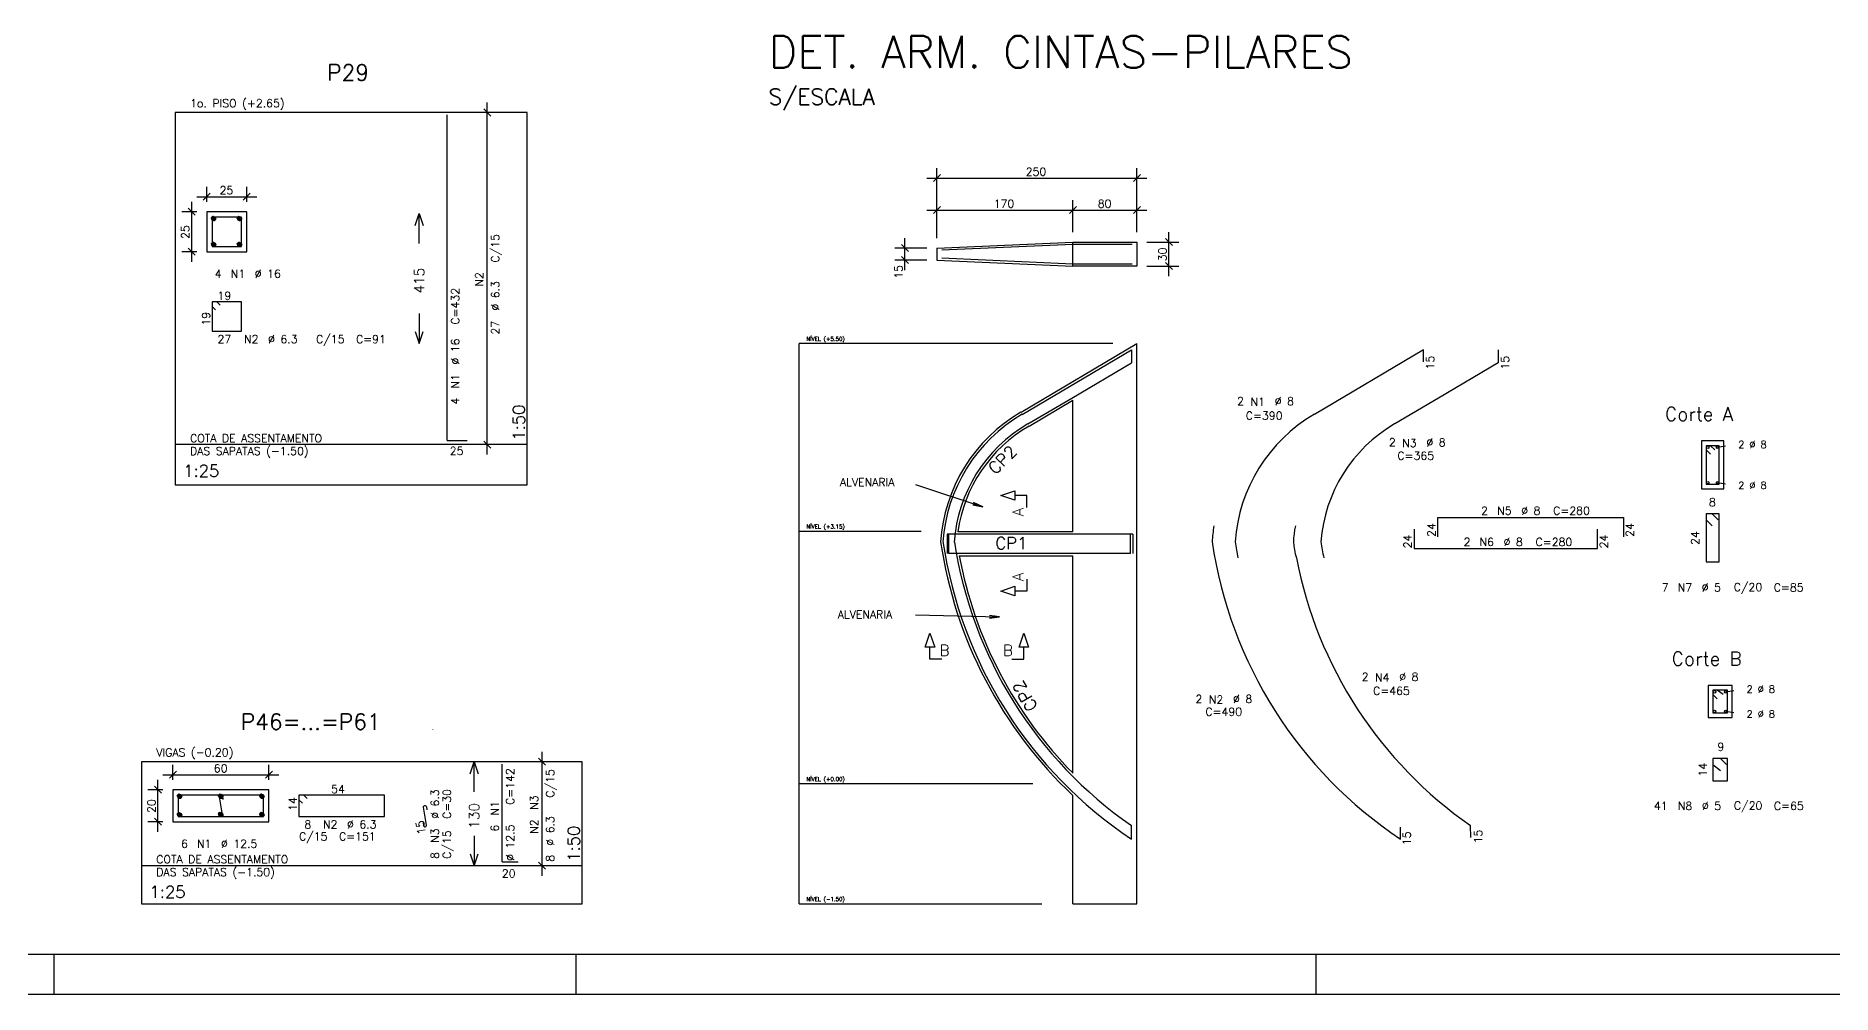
# Model space of a CAD drawing. Extents: x 797 to 1056, y -75 to 15.
# Drawn here: x 868.56 to 891.01, y -26.56 to -14.59 of the extents above; entities that cross this region are included whole.
import ezdxf

# ---------------------------------------------------------------- set-up
doc = ezdxf.new("R2010")
doc.units = 0
doc.header["$MEASUREMENT"] = 0
doc.linetypes.add('ESTILO_TQS_0001', pattern=[1, 0.7, -0.3])
doc.linetypes.add('ESTILO_TQS_0002', pattern=[0.4, 0.1, -0.3])
for name, color, linetype in [('06', 6, 'CONTINUOUS'), ('1', 2, 'CONTINUOUS'), ('13', 13, 'CONTINUOUS'), ('2', 4, 'CONTINUOUS'), ('3', 8, 'CONTINUOUS'), ('4', 1, 'CONTINUOUS'), ('5', 5, 'CONTINUOUS'), ('CERCADURA', 7, 'CONTINUOUS')]:
    doc.layers.add(name, color=color, linetype=linetype)
doc.styles.get("Standard").update_dxf_attribs({"font": 'ROMANS.SHX'})

msp = doc.modelspace()

# ---------------------------------------------------------------- linework, layer by layer
at = {"layer": '06'}
msp.add_line((862.26, -26.063), (902.56, -26.063), dxfattribs=at)
at = {"layer": '1', "linetype": 'Continuous'}
for p, q in [((870.747, -16.869), (870.775, -16.841)), ((870.747, -16.862), (870.768, -16.841)), ((870.748, -16.875), (870.78, -16.842)), ((870.75, -16.879), (870.785, -16.845)), ((870.754, -16.883), (870.789, -16.848)), ((870.755, -16.878), (870.784, -16.85)), ((870.755, -16.871), (870.777, -16.85)), ((870.757, -16.883), (870.789, -16.851)), ((870.757, -16.886), (870.792, -16.852)), ((870.759, -16.888), (870.794, -16.853)), ((870.762, -16.889), (870.795, -16.856)), ((870.762, -16.892), (870.798, -16.857)), ((870.766, -16.895), (870.801, -16.861)), ((870.768, -16.89), (870.796, -16.862)), ((870.771, -16.898), (870.803, -16.865)), ((870.775, -16.89), (870.796, -16.869)), ((870.777, -16.899), (870.805, -16.871)), ((870.784, -16.899), (870.805, -16.878)), ((871.069, -16.869), (871.098, -16.841)), ((871.069, -16.862), (871.091, -16.841)), ((871.071, -16.875), (871.103, -16.842)), ((871.073, -16.879), (871.108, -16.845)), ((871.076, -16.883), (871.112, -16.848)), ((871.078, -16.878), (871.106, -16.85)), ((871.078, -16.871), (871.099, -16.85)), ((871.08, -16.883), (871.112, -16.851)), ((871.08, -16.886), (871.115, -16.852)), ((871.082, -16.888), (871.117, -16.853)), ((871.085, -16.889), (871.117, -16.856)), ((871.085, -16.892), (871.121, -16.857)), ((871.089, -16.895), (871.124, -16.861)), ((871.091, -16.89), (871.119, -16.862)), ((871.094, -16.898), (871.126, -16.865)), ((871.098, -16.89), (871.119, -16.869)), ((871.099, -16.899), (871.128, -16.871)), ((871.106, -16.899), (871.128, -16.878)), ((870.747, -17.192), (870.775, -17.164)), ((870.747, -17.185), (870.768, -17.164)), ((870.748, -17.197), (870.78, -17.165)), ((870.75, -17.202), (870.785, -17.167)), ((870.754, -17.206), (870.789, -17.171)), ((870.755, -17.201), (870.784, -17.172)), ((870.755, -17.194), (870.777, -17.172)), ((870.757, -17.209), (870.792, -17.174)), ((870.757, -17.206), (870.789, -17.174)), ((870.759, -17.211), (870.794, -17.176)), ((870.762, -17.212), (870.795, -17.179)), ((870.762, -17.215), (870.798, -17.179)), ((870.766, -17.218), (870.801, -17.183)), ((870.768, -17.213), (870.796, -17.185)), ((870.771, -17.22), (870.803, -17.188)), ((870.775, -17.213), (870.796, -17.192)), ((870.777, -17.222), (870.805, -17.194)), ((870.784, -17.222), (870.805, -17.201)), ((871.069, -17.192), (871.098, -17.164)), ((871.069, -17.185), (871.091, -17.164)), ((871.071, -17.197), (871.103, -17.165)), ((871.073, -17.202), (871.108, -17.167)), ((871.076, -17.206), (871.112, -17.171)), ((871.078, -17.201), (871.106, -17.172)), ((871.078, -17.194), (871.099, -17.172)), ((871.08, -17.209), (871.115, -17.174)), ((871.08, -17.206), (871.112, -17.174)), ((871.082, -17.211), (871.117, -17.176)), ((871.085, -17.212), (871.117, -17.179)), ((871.085, -17.215), (871.121, -17.179)), ((871.089, -17.218), (871.124, -17.183)), ((871.091, -17.213), (871.119, -17.185)), ((871.094, -17.22), (871.126, -17.188)), ((871.098, -17.213), (871.119, -17.192)), ((871.099, -17.222), (871.128, -17.194)), ((871.106, -17.222), (871.128, -17.201)), ((879.819, -17.24), (881.519, -17.165)), ((879.819, -17.24), (879.819, -17.39)), ((879.819, -17.39), (881.519, -17.465)), ((882.017, -18.434), (878.096, -18.434)), ((878.096, -25.434), (878.096, -18.434)), ((880.87, -19.292), (882.319, -18.434)), ((882.319, -25.434), (882.319, -18.434)), ((880.972, -19.464), (881.519, -19.14)), ((881.519, -20.786), (881.519, -19.14)), ((889.655, -19.65), (889.375, -19.65)), ((889.375, -19.65), (889.375, -20.25)), ((889.655, -20.25), (889.655, -19.65)), ((889.375, -20.25), (889.655, -20.25)), ((878.096, -20.779), (879.621, -20.779)), ((881.519, -20.786), (880.079, -20.786)), ((880.096, -21.086), (881.519, -21.086)), ((881.519, -23.804), (881.519, -21.086)), ((882.319, -21.116), (882.319, -20.936)), ((889.759, -22.707), (889.459, -22.707)), ((889.459, -22.707), (889.459, -23.107)), ((889.759, -23.107), (889.759, -22.707)), ((889.459, -23.107), (889.759, -23.107)), ((881.016, -23.934), (878.096, -23.934)), ((870.321, -24.089), (870.349, -24.061)), ((870.321, -24.082), (870.342, -24.061)), ((870.323, -24.095), (870.355, -24.062)), ((870.325, -24.099), (870.36, -24.065)), ((870.328, -24.103), (870.364, -24.068)), ((870.33, -24.098), (870.358, -24.07)), ((870.33, -24.091), (870.351, -24.07)), ((870.331, -24.103), (870.364, -24.071)), ((870.332, -24.106), (870.367, -24.072)), ((870.334, -24.108), (870.368, -24.073)), ((870.337, -24.109), (870.369, -24.076)), ((870.337, -24.112), (870.372, -24.077)), ((870.341, -24.115), (870.376, -24.081)), ((870.342, -24.11), (870.371, -24.082)), ((870.346, -24.118), (870.378, -24.085)), ((870.349, -24.11), (870.371, -24.089)), ((870.351, -24.119), (870.379, -24.091)), ((870.358, -24.119), (870.379, -24.098)), ((870.836, -24.089), (870.864, -24.061)), ((870.836, -24.082), (870.857, -24.061)), ((870.838, -24.095), (870.87, -24.062)), ((870.84, -24.099), (870.875, -24.065)), ((870.843, -24.103), (870.879, -24.068)), ((870.845, -24.098), (870.873, -24.07)), ((870.845, -24.091), (870.866, -24.07)), ((870.846, -24.103), (870.879, -24.071)), ((870.847, -24.106), (870.882, -24.072)), ((870.849, -24.108), (870.883, -24.073)), ((870.852, -24.109), (870.884, -24.076)), ((870.852, -24.112), (870.887, -24.077)), ((870.856, -24.115), (870.891, -24.081)), ((870.857, -24.11), (870.886, -24.082)), ((870.861, -24.118), (870.893, -24.085)), ((870.864, -24.11), (870.886, -24.089)), ((870.866, -24.119), (870.894, -24.091)), ((870.873, -24.119), (870.894, -24.098)), ((871.351, -24.089), (871.379, -24.061)), ((871.351, -24.082), (871.372, -24.061)), ((871.352, -24.095), (871.385, -24.062)), ((871.355, -24.099), (871.389, -24.065)), ((871.358, -24.103), (871.393, -24.068)), ((871.36, -24.098), (871.388, -24.07)), ((871.36, -24.091), (871.381, -24.07)), ((871.361, -24.103), (871.394, -24.071)), ((871.362, -24.106), (871.396, -24.072)), ((871.364, -24.108), (871.398, -24.073)), ((871.367, -24.109), (871.399, -24.076)), ((871.367, -24.112), (871.402, -24.077)), ((871.371, -24.115), (871.405, -24.081)), ((871.372, -24.11), (871.4, -24.082)), ((871.375, -24.118), (871.408, -24.085)), ((871.379, -24.11), (871.4, -24.089)), ((871.381, -24.119), (871.409, -24.091)), ((871.388, -24.119), (871.409, -24.098)), ((881.519, -25.434), (881.519, -24.083)), ((870.321, -24.319), (870.349, -24.291)), ((870.321, -24.312), (870.342, -24.291)), ((870.323, -24.324), (870.355, -24.292)), ((870.325, -24.329), (870.36, -24.294)), ((870.328, -24.333), (870.364, -24.298)), ((870.33, -24.328), (870.358, -24.299)), ((870.33, -24.321), (870.351, -24.299)), ((870.331, -24.333), (870.364, -24.301)), ((870.332, -24.336), (870.367, -24.302)), ((870.334, -24.338), (870.368, -24.303)), ((870.337, -24.339), (870.369, -24.306)), ((870.337, -24.342), (870.372, -24.306)), ((870.341, -24.345), (870.376, -24.31)), ((870.342, -24.34), (870.371, -24.312)), ((870.346, -24.347), (870.378, -24.315)), ((870.349, -24.34), (870.371, -24.319)), ((870.351, -24.349), (870.379, -24.321)), ((870.358, -24.349), (870.379, -24.328)), ((870.836, -24.319), (870.864, -24.291)), ((870.836, -24.312), (870.857, -24.291)), ((870.838, -24.324), (870.87, -24.292)), ((870.84, -24.329), (870.875, -24.294)), ((870.843, -24.333), (870.879, -24.298)), ((870.845, -24.328), (870.873, -24.299)), ((870.845, -24.321), (870.866, -24.299)), ((870.846, -24.333), (870.879, -24.301)), ((870.847, -24.336), (870.882, -24.302)), ((870.849, -24.338), (870.883, -24.303)), ((870.852, -24.339), (870.884, -24.306)), ((870.852, -24.342), (870.887, -24.306)), ((870.856, -24.345), (870.891, -24.31)), ((870.857, -24.34), (870.886, -24.312)), ((870.861, -24.347), (870.893, -24.315)), ((870.864, -24.34), (870.886, -24.319)), ((870.866, -24.349), (870.894, -24.321)), ((870.873, -24.349), (870.894, -24.328)), ((871.351, -24.319), (871.379, -24.291)), ((871.351, -24.312), (871.372, -24.291)), ((871.352, -24.324), (871.385, -24.292)), ((871.355, -24.329), (871.389, -24.294)), ((871.358, -24.333), (871.393, -24.298)), ((871.36, -24.328), (871.388, -24.299)), ((871.36, -24.321), (871.381, -24.299)), ((871.361, -24.333), (871.394, -24.301)), ((871.362, -24.336), (871.396, -24.302)), ((871.364, -24.338), (871.398, -24.303)), ((871.367, -24.339), (871.399, -24.306)), ((871.367, -24.342), (871.402, -24.306)), ((871.371, -24.345), (871.405, -24.31)), ((871.372, -24.34), (871.4, -24.312)), ((871.375, -24.347), (871.408, -24.315)), ((871.379, -24.34), (871.4, -24.319)), ((871.381, -24.349), (871.409, -24.321)), ((871.388, -24.349), (871.409, -24.328)), ((878.096, -25.434), (881.129, -25.434)), ((881.519, -25.434), (882.319, -25.434))]:
    msp.add_line(p, q, dxfattribs=at)
for points in [[(870.692, -17.286), (871.192, -17.286), (871.192, -16.786), (870.692, -16.786), (870.692, -17.286)], [(881.519, -17.165), (882.319, -17.165), (882.319, -17.465), (881.519, -17.465), (881.519, -17.165)], [(880.941, -20.482), (880.941, -20.332), (880.791, -20.332), (880.791, -20.392), (880.616, -20.332), (880.791, -20.272), (880.791, -20.332)], [(880.941, -21.376), (880.941, -21.526), (880.791, -21.526), (880.791, -21.586), (880.616, -21.526), (880.791, -21.466), (880.791, -21.526)], [(879.881, -22.377), (879.731, -22.377), (879.731, -22.227), (879.671, -22.227), (879.731, -22.052), (879.791, -22.227), (879.731, -22.227)], [(880.755, -22.377), (880.905, -22.377), (880.905, -22.227), (880.845, -22.227), (880.905, -22.052), (880.965, -22.227), (880.905, -22.227)], [(870.27, -24.409), (871.47, -24.409), (871.47, -24.009), (870.27, -24.009), (870.27, -24.409)]]:
    msp.add_lwpolyline(points, dxfattribs=at)
at = {"layer": '1', "linetype": 'ESTILO_TQS_0001'}
for points in [[(873.298, -16.958), (873.348, -16.808), (873.398, -16.958)], [(873.348, -17.183), (873.348, -16.808)], [(873.348, -18.058), (873.348, -18.433)], [(873.298, -18.283), (873.348, -18.433), (873.398, -18.283)], [(873.984, -23.809), (874.034, -23.659), (874.084, -23.809)], [(874.034, -24.034), (874.034, -23.659)], [(874.034, -24.584), (874.034, -24.959)], [(873.984, -24.809), (874.034, -24.959), (874.084, -24.809)]]:
    msp.add_lwpolyline(points, dxfattribs=at)
at = {"layer": '1', "linetype": 'Continuous'}
for centre, radius in [((870.78, -16.874), 0.025), ((870.78, -16.874), 0.0125), ((871.103, -16.874), 0.025), ((871.103, -16.874), 0.0125), ((870.78, -17.197), 0.025), ((870.78, -17.197), 0.0125), ((871.103, -17.197), 0.025), ((871.103, -17.197), 0.0125), ((870.355, -24.094), 0.025), ((870.355, -24.094), 0.0125), ((870.87, -24.094), 0.025), ((870.87, -24.094), 0.0125), ((871.384, -24.094), 0.025), ((871.384, -24.094), 0.0125), ((870.355, -24.324), 0.025), ((870.355, -24.324), 0.0125), ((870.87, -24.324), 0.025), ((870.87, -24.324), 0.0125), ((871.384, -24.324), 0.025), ((871.384, -24.324), 0.0125)]:
    msp.add_circle(centre, radius, dxfattribs=at)
for centre, radius, start, end in [((881.89, -21.046), 2.03, 120.1692, 176.2677), ((881.89, -21.046), 1.83, 120.1692, 171.8091), ((885.265, -20.112), 5.459, 188.4311, 226.6734), ((885.265, -20.112), 5.259, 190.6707, 224.5936)]:
    msp.add_arc(centre, radius, start, end, dxfattribs=at)
at = {"layer": '13', "linetype": 'Continuous'}
for centre in [(889.454, -19.728), (889.577, -19.728), (889.454, -20.171), (889.577, -20.171), (889.538, -22.786), (889.681, -22.786), (889.538, -23.029), (889.681, -23.029)]:
    msp.add_circle(centre, 0.016, dxfattribs=at)
at = {"layer": '2', "linetype": 'Continuous'}
for p, q in [((874.198, -19.821), (874.198, -15.421)), ((874.242, -15.59), (874.154, -15.501)), ((874.198, -15.546), (874.198, -15.546)), ((879.694, -16.365), (882.444, -16.365)), ((879.775, -16.409), (879.863, -16.32)), ((879.819, -16.64), (879.819, -16.24)), ((882.275, -16.409), (882.363, -16.32)), ((882.319, -16.64), (882.319, -16.24)), ((870.567, -16.598), (871.317, -16.598)), ((870.647, -16.642), (870.736, -16.554)), ((870.692, -16.661), (870.692, -16.473)), ((871.147, -16.642), (871.236, -16.554)), ((871.192, -16.661), (871.192, -16.473)), ((870.567, -16.786), (870.379, -16.786)), ((870.548, -16.83), (870.46, -16.742)), ((870.504, -17.411), (870.504, -16.661)), ((870.692, -16.786), (870.692, -16.786)), ((870.692, -16.786), (870.692, -16.786)), ((871.192, -16.786), (871.192, -16.786)), ((879.694, -16.765), (881.644, -16.765)), ((879.775, -16.809), (879.863, -16.72)), ((879.819, -17.115), (879.819, -16.64)), ((879.819, -16.765), (879.819, -16.765)), ((881.394, -16.765), (882.444, -16.765)), ((881.475, -16.809), (881.563, -16.72)), ((881.475, -16.809), (881.563, -16.72)), ((881.519, -17.04), (881.519, -16.64)), ((881.519, -17.04), (881.519, -16.64)), ((882.275, -16.809), (882.363, -16.72)), ((882.319, -17.04), (882.319, -16.64)), ((882.319, -16.765), (882.319, -16.765)), ((882.719, -17.59), (882.719, -17.04)), ((870.567, -17.286), (870.379, -17.286)), ((870.548, -17.33), (870.46, -17.242)), ((870.692, -17.286), (870.692, -17.286)), ((879.694, -17.24), (879.294, -17.24)), ((879.463, -17.284), (879.375, -17.195)), ((879.419, -17.515), (879.419, -17.115)), ((879.819, -17.24), (879.819, -17.24)), ((879.819, -17.24), (879.819, -17.24)), ((881.519, -17.165), (881.519, -17.165)), ((881.519, -17.165), (881.519, -17.165)), ((882.319, -17.165), (882.319, -17.165)), ((882.319, -17.165), (882.319, -17.165)), ((882.444, -17.165), (882.844, -17.165)), ((882.763, -17.209), (882.675, -17.12)), ((879.694, -17.39), (879.294, -17.39)), ((879.463, -17.434), (879.375, -17.345)), ((879.819, -17.39), (879.819, -17.39)), ((882.319, -17.465), (882.319, -17.465)), ((882.444, -17.465), (882.844, -17.465)), ((882.763, -17.509), (882.675, -17.42)), ((880.885, -19.318), (882.249, -18.51)), ((882.249, -18.51), (882.249, -18.673)), ((881.504, -19.114), (882.249, -18.673)), ((880.956, -19.438), (881.504, -19.114)), ((874.242, -19.74), (874.154, -19.651)), ((874.198, -19.696), (874.198, -19.696)), ((882.269, -20.816), (879.947, -20.816)), ((879.947, -20.816), (879.947, -21.056)), ((879.967, -21.056), (879.967, -20.816)), ((882.239, -21.056), (882.239, -20.816)), ((882.269, -20.816), (882.269, -21.056)), ((882.239, -21.056), (879.967, -21.056)), ((874.884, -25.084), (874.884, -23.534)), ((870.225, -23.866), (870.314, -23.778)), ((870.27, -23.884), (870.27, -23.697)), ((871.425, -23.866), (871.514, -23.778)), ((871.47, -23.884), (871.47, -23.697)), ((874.928, -23.704), (874.84, -23.615)), ((874.884, -23.659), (874.884, -23.659)), ((870.145, -24.009), (869.957, -24.009)), ((870.126, -24.054), (870.038, -23.965)), ((870.082, -24.534), (870.082, -23.884)), ((870.145, -23.822), (871.595, -23.822)), ((870.27, -24.009), (870.27, -24.009)), ((870.27, -24.009), (870.27, -24.009)), ((871.47, -24.009), (871.47, -24.009)), ((870.145, -24.409), (869.957, -24.409)), ((870.126, -24.454), (870.038, -24.365)), ((870.27, -24.409), (870.27, -24.409)), ((882.249, -24.627), (882.249, -24.457)), ((874.928, -25.004), (874.84, -24.915)), ((874.884, -24.959), (874.884, -24.959))]:
    msp.add_line(p, q, dxfattribs=at)
for points in [[(870.299, -20.198), (874.698, -20.198), (874.698, -15.546), (870.299, -15.546), (870.299, -20.198)], [(870.758, -16.852), (870.758, -17.219), (871.125, -17.219), (871.125, -16.852), (870.758, -16.852)], [(882.259, -17.195), (881.519, -17.195), (879.881, -17.266)], [(879.881, -17.363), (881.519, -17.435), (882.259, -17.435)], [(874.698, -19.696), (870.299, -19.696)], [(889.541, -19.763), (889.488, -19.71), (889.435, -19.71), (889.435, -20.19), (889.595, -20.19), (889.595, -19.71), (889.435, -19.71), (889.435, -19.763), (889.488, -19.816)], [(879.552, -20.193), (880.391, -20.473), (880.268, -20.449), (880.391, -20.473), (880.278, -20.418)], [(879.552, -21.825), (880.602, -21.85), (880.478, -21.864), (880.602, -21.85), (880.478, -21.832)], [(889.645, -22.82), (889.572, -22.767), (889.519, -22.767), (889.519, -23.047), (889.699, -23.047), (889.699, -22.767), (889.519, -22.767), (889.519, -22.82), (889.572, -22.873)], [(869.877, -25.434), (875.384, -25.434), (875.384, -23.659), (869.877, -23.659), (869.877, -25.434)], [(870.336, -24.076), (870.336, -24.343), (871.403, -24.343), (871.403, -24.076), (870.336, -24.076)], [(870.845, -24.288), (870.851, -24.327), (870.854, -24.334), (870.859, -24.339), (870.865, -24.342), (870.873, -24.342), (870.879, -24.34), (870.885, -24.335), (870.888, -24.328), (870.888, -24.321), (870.851, -24.097), (870.852, -24.09), (870.855, -24.084), (870.86, -24.079), (870.867, -24.076), (870.874, -24.076), (870.88, -24.079), (870.885, -24.085), (870.888, -24.091), (870.894, -24.131)], [(875.384, -24.959), (869.877, -24.959)]]:
    msp.add_lwpolyline(points, dxfattribs=at)
for centre, radius, start, end in [((881.89, -21.046), 2, 120.1692, 176.2677), ((881.89, -21.046), 1.86, 120.1692, 175.9738), ((885.265, -20.112), 5.429, 188.4311, 236.2638), ((885.265, -20.112), 5.289, 188.7433, 235.2398)]:
    msp.add_arc(centre, radius, start, end, dxfattribs=at)
at = {"layer": '3', "linetype": 'ESTILO_TQS_0002'}
for p, q in [((889.577, -19.728), (889.79, -19.695)), ((889.577, -20.171), (889.79, -20.205)), ((889.681, -22.786), (889.894, -22.752)), ((889.681, -23.029), (889.894, -23.062))]:
    msp.add_line(p, q, dxfattribs=at)
at = {"layer": '4', "linetype": 'Continuous'}
for p, q in [((873.698, -19.646), (873.698, -15.576)), ((885.901, -18.51), (884.537, -19.318)), ((885.901, -18.66), (885.901, -18.51)), ((873.698, -19.646), (873.948, -19.646)), ((874.384, -24.909), (874.384, -23.689)), ((886.491, -24.607), (886.49, -24.457)), ((885.613, -24.627), (885.613, -24.477)), ((874.384, -24.909), (874.584, -24.909))]:
    msp.add_line(p, q, dxfattribs=at)
for points in [[(870.86, -17.953), (870.818, -17.911), (870.758, -17.911), (870.758, -18.278), (871.125, -18.278), (871.125, -17.911), (870.758, -17.911), (870.758, -17.971), (870.8, -18.013)], [(886.834, -18.51), (886.834, -18.673), (886.089, -19.114), (885.541, -19.438)], [(886.08, -20.849), (886.08, -20.609), (888.4, -20.609), (888.4, -20.849)], [(889.585, -20.635), (889.51, -20.56), (889.435, -20.56), (889.435, -21.16), (889.595, -21.16), (889.595, -20.56), (889.435, -20.56), (889.435, -20.635), (889.51, -20.71)], [(885.783, -20.753), (885.783, -20.993), (888.075, -20.993), (888.075, -20.753)], [(889.689, -23.692), (889.614, -23.617), (889.519, -23.617), (889.519, -23.897), (889.699, -23.897), (889.699, -23.617), (889.519, -23.617), (889.519, -23.692), (889.614, -23.767)], [(871.947, -24.118), (871.905, -24.076), (871.845, -24.076), (871.845, -24.343), (872.912, -24.343), (872.912, -24.076), (871.845, -24.076), (871.845, -24.136), (871.887, -24.178)], [(873.395, -24.418), (873.401, -24.457), (873.404, -24.464), (873.409, -24.469), (873.415, -24.472), (873.422, -24.473), (873.429, -24.47), (873.435, -24.465), (873.437, -24.458), (873.438, -24.451), (873.401, -24.227), (873.401, -24.22), (873.404, -24.214), (873.41, -24.209), (873.416, -24.206), (873.424, -24.206), (873.43, -24.209), (873.435, -24.215), (873.438, -24.221), (873.444, -24.261)]]:
    msp.add_lwpolyline(points, dxfattribs=at)
for centre, radius, start, end in [((885.542, -21.046), 2, 120.1692, 176.1062), ((886.474, -21.046), 1.86, 120.1692, 175.8144), ((885.253, -21.046), 2, 170.3089, 176.1062), ((884.949, -20.895), 0.672, 164.1077, 198.7124), ((888.628, -20.112), 5.429, 188.4588, 236.2638), ((888.917, -20.112), 5.429, 188.4588, 190.6023), ((889.848, -20.112), 5.289, 188.6851, 190.8801), ((889.506, -20.112), 5.289, 190.8847, 235.2398)]:
    msp.add_arc(centre, radius, start, end, dxfattribs=at)
at = {"layer": 'CERCADURA'}
for p, q in [((868.785, -26.563), (868.785, -26.063)), ((875.31, -26.563), (875.31, -26.063)), ((875.31, -26.563), (875.31, -26.063)), ((884.56, -26.563), (884.56, -26.063)), ((861.01, -26.563), (903.06, -26.563))]:
    msp.add_line(p, q, dxfattribs=at)

# ---------------------------------------------------------------- texts
at = {"layer": '1', "color": 5, "linetype": 'Continuous'}
msp.add_text('DET. ARM. CINTAS-PILARES', height=0.4, dxfattribs=at).set_placement((877.715, -14.988))
at = {"layer": '1', "linetype": 'Continuous'}
for s, height, p in [('S/ESCALA', 0.2, (877.715, -15.448)), ('1', 0.005, (874.593, -15.546)), (' 19 ', 0.1, (870.758, -17.886)), (' 27', 0.1, (870.758, -18.428)), ('N2', 0.1, (871.158, -18.428)), ('%%c 6.3', 0.1, (871.458, -18.428)), ('C/15', 0.1, (872.058, -18.428)), ('C=91', 0.1, (872.558, -18.428)), ('2', 0.1, (883.572, -19.203)), ('C=390', 0.1, (883.68, -19.384)), ('N1', 0.1, (883.739, -19.211)), ('%%c 8', 0.1, (884.041, -19.203)), ('Corte A', 0.17, (888.92, -19.4)), (' 25 ', 0.1, (873.661, -19.825)), ('0', 0.005, (874.593, -19.696)), ('2', 0.1, (885.468, -19.717)), ('N3', 0.1, (885.635, -19.726)), ('%%c 8', 0.1, (885.937, -19.718)), ('C=365', 0.1, (885.575, -19.885)), ('2', 0.1, (886.622, -20.572)), ('N5', 0.1, (886.822, -20.572)), ('%%c 8', 0.1, (887.122, -20.572)), ('C=280', 0.1, (887.522, -20.572)), ('CP1', 0.15, (880.55, -21.002)), ('2', 0.1, (886.402, -20.963)), ('N6', 0.1, (886.602, -20.963)), ('%%c 8', 0.1, (886.902, -20.963)), ('C=280', 0.1, (887.302, -20.963)), ('7', 0.1, (888.879, -21.531)), ('N7', 0.1, (889.079, -21.531)), ('%%c 5', 0.1, (889.379, -21.531)), ('C/20', 0.1, (889.779, -21.527)), ('C=85', 0.1, (890.279, -21.531)), ('B', 0.136, (879.854, -22.336)), ('B', 0.136, (880.646, -22.336)), ('Corte B', 0.17, (889.004, -22.457)), ('2', 0.1, (885.129, -22.647)), ('N4', 0.1, (885.295, -22.655)), ('%%c 8', 0.1, (885.598, -22.648)), ('2', 0.1, (883.051, -22.925)), ('N2', 0.1, (883.218, -22.933)), ('%%c 8', 0.1, (883.52, -22.925)), ('C=465', 0.1, (885.271, -22.823)), ('C=490', 0.1, (883.175, -23.085)), ('16', 0.001, (873.518, -23.259)), ('1', 0.005, (875.279, -23.659)), ('41', 0.1, (888.781, -24.261)), ('N8', 0.1, (889.081, -24.261)), ('%%c 5', 0.1, (889.381, -24.261)), ('C/20', 0.1, (889.781, -24.257)), ('C=65', 0.1, (890.281, -24.261)), (' 8', 0.1, (871.845, -24.493)), ('N2', 0.1, (872.145, -24.493)), ('%%c 6.3', 0.1, (872.445, -24.493)), ('C/15', 0.1, (871.845, -24.643)), ('C=151', 0.1, (872.345, -24.643)), (' 20 ', 0.1, (874.312, -25.106)), ('0', 0.005, (875.279, -24.959))]:
    msp.add_text(s, height=height, dxfattribs=at).set_placement(p)
at = {"layer": '1', "linetype": 'ESTILO_TQS_0001'}
for s, height, p in [('415', 0.125, (873.41, -17.808)), ('1:50', 0.15, (874.668, -19.646)), ('130', 0.125, (874.097, -24.497)), ('1:50', 0.15, (875.354, -24.909))]:
    msp.add_text(s, height=height, rotation=90, dxfattribs=at).set_placement(p)
at = {"layer": '1', "linetype": 'Continuous'}
for s, height, rotation, p in [('C=432', 0.1, 90, (873.848, -18.196)), (' 19 ', 0.1, 90, (870.733, -18.278)), ('%%c 16', 0.1, 90, (873.848, -18.696)), ('15', 0.1, 90, (886.035, -18.757)), ('15', 0.1, 90, (886.97, -18.759)), ('N1', 0.1, 90, (873.848, -18.996)), ('4', 0.1, 90, (873.848, -19.196)), ('CP2', 0.15, 45, (880.549, -20.079)), ('A', 0.136, 90, (880.9, -20.591)), ('24', 0.1, 90, (885.753, -20.993)), ('24', 0.1, 90, (886.05, -20.849)), ('24', 0.1, 90, (888.205, -20.993)), ('24', 0.1, 90, (888.53, -20.849)), ('A', 0.136, 90, (880.9, -21.403)), ('CP2', 0.15, 120, (881.086, -22.973)), ('C=142', 0.1, 90, (874.534, -24.199)), (' 54 ', 0.1, 360, (872.178, -24.051)), ('%%c 6.3', 0.1, 90, (873.594, -24.373)), ('C=30', 0.1, 90, (873.744, -24.373)), (' 14 ', 0.1, 90, (871.82, -24.343)), ('N1', 0.1, 90, (874.342, -24.332)), (' 15 ', 0.1, 99.2924, (873.441, -24.626)), ('6', 0.1, 90, (874.342, -24.532)), ('%%c 12.5', 0.1, 90, (874.534, -24.899)), ('N3', 0.1, 90, (873.594, -24.673)), ('C/15', 0.1, 90, (873.744, -24.873)), ('15', 0.1, 90, (885.741, -24.703)), ('15', 0.1, 90, (886.634, -24.68)), ('8', 0.1, 90, (873.594, -24.873))]:
    msp.add_text(s, height=height, rotation=rotation, dxfattribs=at).set_placement(p)
at = {"layer": '1', "linetype": 'ESTILO_TQS_0001'}
for p in [(870.399, -20.098), (869.977, -25.361)]:
    msp.add_text('1:25', height=0.15, dxfattribs=at).set_placement(p)
at = {"layer": '2', "linetype": 'Continuous'}
for s, height, p in [('250', 0.1, (880.929, -16.335)), ('25', 0.1, (870.852, -16.568)), ('170', 0.1, (880.529, -16.735)), ('80', 0.1, (881.829, -16.735)), ('4', 0.1, (870.792, -17.611)), ('N1', 0.1, (870.992, -17.611)), ('%%c 16', 0.1, (871.292, -17.611)), ('2 %%c 8', 0.09, (889.835, -19.74)), ('ALVENARIA', 0.1, (878.607, -20.216)), ('2 %%c 8', 0.09, (889.835, -20.25)), ('8', 0.1, (889.469, -20.465)), ('ALVENARIA', 0.1, (878.579, -21.869)), ('2 %%c 8', 0.09, (889.939, -22.797)), ('2 %%c 8', 0.09, (889.939, -23.107)), ('9', 0.1, (889.574, -23.523)), ('60', 0.1, (870.78, -23.792)), ('6', 0.1, (870.37, -24.734)), ('N1', 0.1, (870.57, -24.734)), ('%%c 12.5', 0.1, (870.87, -24.734))]:
    msp.add_text(s, height=height, dxfattribs=at).set_placement(p)
for s, p in [('25', (870.474, -17.126)), ('C/15', (874.348, -17.421)), ('30', (882.689, -17.405)), ('15', (879.389, -17.623)), ('N2', (874.148, -17.721)), ('%%c 6.3', (874.348, -18.021)), ('27', (874.348, -18.321)), ('24', (889.345, -20.95)), ('C/15', (875.034, -24.109)), ('14', (889.441, -23.845)), ('20', (870.052, -24.299)), ('N3', (874.834, -24.259)), ('N2', (874.834, -24.559)), ('%%c 6.3', (875.034, -24.709)), ('8', (875.034, -24.909))]:
    msp.add_text(s, height=0.1, rotation=90, dxfattribs=at).set_placement(p)
at = {"layer": '3', "linetype": 'Continuous'}
for s, height, p in [('1o. PISO (+2.65)', 0.1, (870.483, -15.48)), ('NÍVEL (+5.50)', 0.05, (878.188, -18.401)), ('COTA DE ASSENTAMENTO', 0.1, (870.483, -19.666)), ('DAS SAPATAS (-1.50)', 0.1, (870.483, -19.826)), ('NÍVEL (+3.15)', 0.05, (878.188, -20.746)), ('VIGAS (-0.20)', 0.1, (870.061, -23.593)), ('NÍVEL (+0.00)', 0.05, (878.188, -23.901)), ('COTA DE ASSENTAMENTO', 0.1, (870.061, -24.929)), ('DAS SAPATAS (-1.50)', 0.1, (870.061, -25.089)), ('NÍVEL (-1.50)', 0.05, (878.188, -25.401))]:
    msp.add_text(s, height=height, dxfattribs=at).set_placement(p)
at = {"layer": '5', "linetype": 'Continuous'}
for s, p in [('P29', (872.198, -15.146)), ('P46=...=P61', (871.118, -23.259))]:
    msp.add_text(s, height=0.2, dxfattribs=at).set_placement(p)

doc.saveas('drawing.dxf')
